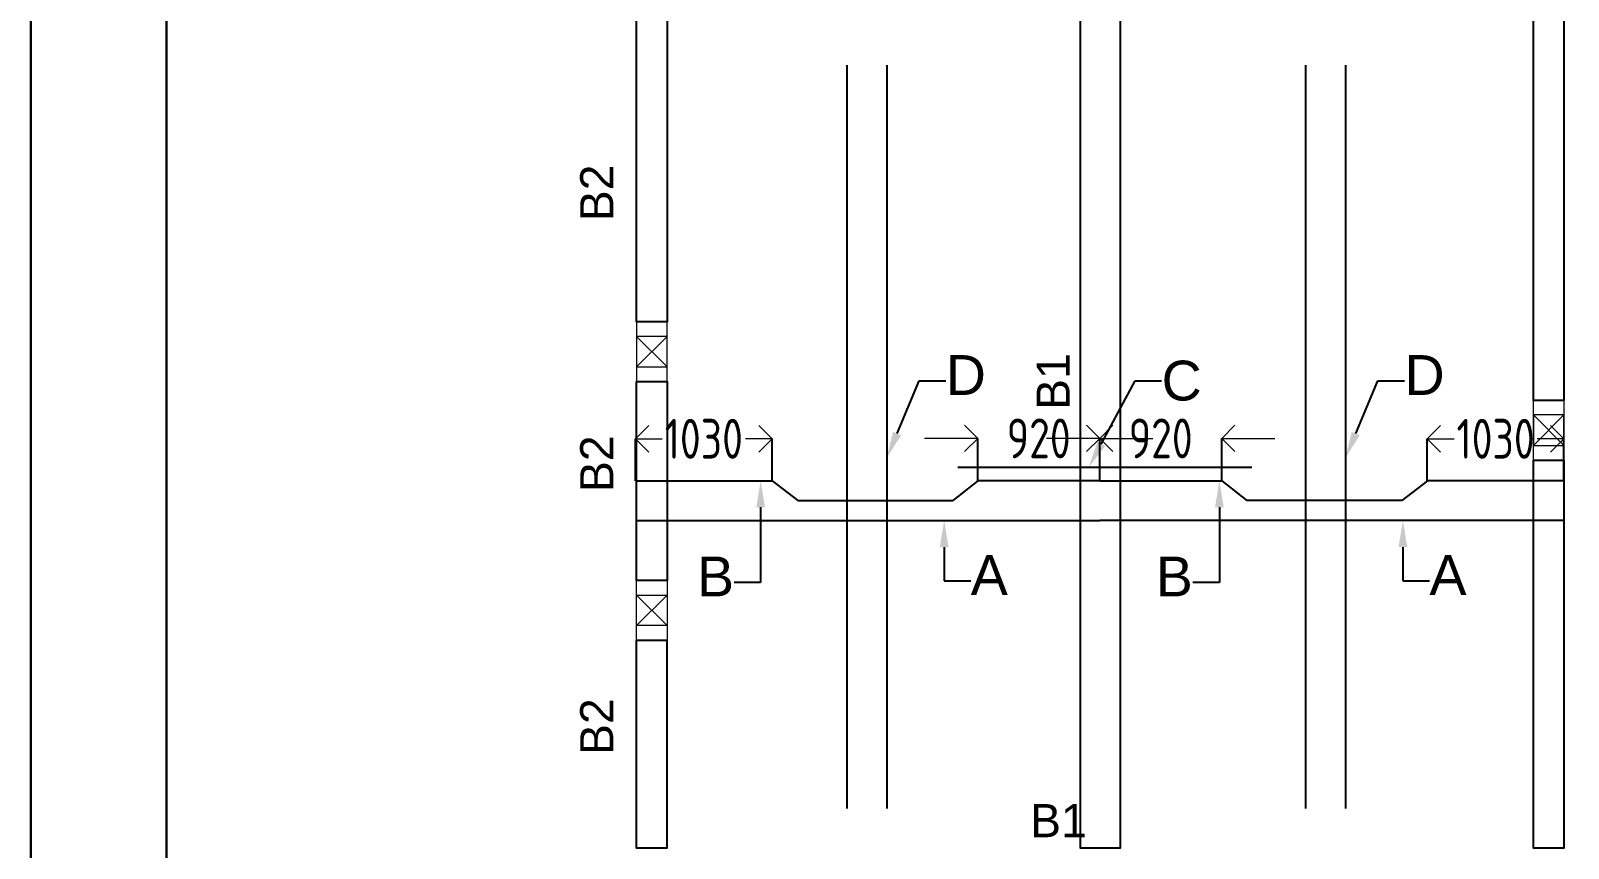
# Model space of a CAD drawing. Header units: inches. Extents: x -605 to 2991212, y -2872845 to 0.
# Drawn here: x 2822854 to 2834447, y -2274333 to -2268172 of the extents above; entities that cross this region are included whole.
import ezdxf
from ezdxf import colors
from ezdxf.entities.mleader import LeaderData, LeaderLine
from ezdxf.enums import TextEntityAlignment as Align
from ezdxf.math import Vec2, Vec3

# ---------------------------------------------------------------- set-up
doc = ezdxf.new("R2010")
doc.units = ezdxf.units.IN
doc.header["$LTSCALE"] = 600
doc.header["$MEASUREMENT"] = 0
for name, color, linetype, lineweight in [('PV_MASONRY', 10, 'Continuous', 0), ('rDIMension', 1, 'Continuous', 18), ('rRCC 2', 40, 'Continuous', 15), ('rREINF 1', 1, 'Continuous', 25), ('rSHEET', 2, 'Continuous', 30)]:
    doc.layers.add(name, color=color, linetype=linetype, lineweight=lineweight)
doc.styles.add('DIM', font='geniso.shx', dxfattribs={"width": 0.85})
doc.styles.get("Standard").update_dxf_attribs({"font": 'arial.ttf'})
doc.dimstyles.new('ST-100', dxfattribs={"dimscale": 100, "dimtxt": 2.5, "dimasz": 2, "dimexe": 0.18, "dimexo": 0.0625, "dimgap": 0.2, "dimtad": 0, "dimdec": 0, "dimzin": 0, "dimdsep": 46, "dimtxsty": 'DIM', "dimblk": 'OPEN90', "dimcen": 0.09, "dimclrd": 256, "dimclrt": 7, "dimadec": 0, "dimazin": 0, "dimtfac": 1, "dimtdec": 0, "dimtofl": 0, "dimtmove": 0, "dimatfit": 3, "dimldrblk": 'OPEN90', "dimfxl": 1, "dimtolj": 1, "dimtzin": 0, "dimlwd": -1, "dimarcsym": 0})

# ---------------------------------------------------------------- blocks, each defined once
blk = doc.blocks.new('_Open90')
at = {"color": 0, "linetype": 'ByBlock', "lineweight": -2}
for p, q in [((0, 0), (-1, 0)), ((-0.5, 0.5), (0, 0)), ((0, 0), (-0.5, -0.5))]:
    blk.add_line(p, q, dxfattribs=at)
blk = doc.blocks.new('*D1286')
at = {"layer": 'Defpoints', "color": 0, "linetype": 'ByBlock'}
for p in [(2828444, -2271247), (2827414, -2271563), (2828444, -2271563)]:
    blk.add_point(p, dxfattribs=at)
at = {"layer": 'rDIMension', "color": 0, "linetype": 'ByBlock', "lineweight": -2}
for p, q in [((2827414, -2271563), (2827414, -2271247)), ((2828444, -2271563), (2828444, -2271247))]:
    blk.add_line(p, q, dxfattribs=at)
at = {"layer": 'rDIMension'}
for p, q in [((2827614, -2271247), (2827616, -2271247)), ((2828244, -2271247), (2828243, -2271247))]:
    blk.add_line(p, q, dxfattribs=at)
at = {"layer": 'rDIMension', "linetype": 'ByBlock', "xscale": 200, "yscale": 200, "zscale": 200, "rotation": 180}
blk.add_blockref('_Open90', (2827414, -2271247), dxfattribs=at)
at = {"layer": 'rDIMension', "linetype": 'ByBlock', "xscale": 200, "yscale": 200, "zscale": 200}
blk.add_blockref('_Open90', (2828444, -2271247), dxfattribs=at)
at = {"layer": 'rDIMension', "color": 7, "linetype": 'ByBlock', "insert": (2827929, -2271247), "char_height": 300, "attachment_point": 5, "style": 'DIM'}
blk.add_mtext('\\A1;1030', dxfattribs=at)
blk = doc.blocks.new('*D1287')
at = {"layer": 'Defpoints', "color": 0, "linetype": 'ByBlock'}
for p in [(2830914, -2271244), (2829994, -2271563), (2830914, -2271563)]:
    blk.add_point(p, dxfattribs=at)
at = {"layer": 'rDIMension'}
for p, q in [((2829794, -2271244), (2829594, -2271244)), ((2831114, -2271244), (2831314, -2271244))]:
    blk.add_line(p, q, dxfattribs=at)
at = {"layer": 'rDIMension', "color": 0, "linetype": 'ByBlock', "lineweight": -2}
for p, q in [((2829994, -2271563), (2829994, -2271244)), ((2830914, -2271563), (2830914, -2271244))]:
    blk.add_line(p, q, dxfattribs=at)
at = {"layer": 'rDIMension', "linetype": 'ByBlock', "xscale": 200, "yscale": 200, "zscale": 200}
blk.add_blockref('_Open90', (2829994, -2271244), dxfattribs=at)
at = {"layer": 'rDIMension', "linetype": 'ByBlock', "xscale": 200, "yscale": 200, "zscale": 200, "rotation": 180}
blk.add_blockref('_Open90', (2830914, -2271244), dxfattribs=at)
at = {"layer": 'rDIMension', "color": 7, "linetype": 'ByBlock', "insert": (2830454, -2271244), "char_height": 300, "attachment_point": 5, "style": 'DIM'}
blk.add_mtext('\\A1;920', dxfattribs=at)
blk = doc.blocks.new('*D1288')
at = {"layer": 'Defpoints', "color": 0, "linetype": 'ByBlock'}
for p in [(2833384, -2271247), (2833384, -2271563), (2834414, -2271563)]:
    blk.add_point(p, dxfattribs=at)
at = {"layer": 'rDIMension', "color": 0, "linetype": 'ByBlock', "lineweight": -2}
for p, q in [((2833384, -2271563), (2833384, -2271247)), ((2834414, -2271563), (2834414, -2271247))]:
    blk.add_line(p, q, dxfattribs=at)
at = {"layer": 'rDIMension'}
for p, q in [((2833584, -2271247), (2833586, -2271247)), ((2834214, -2271247), (2834213, -2271247))]:
    blk.add_line(p, q, dxfattribs=at)
at = {"layer": 'rDIMension', "linetype": 'ByBlock', "xscale": 200, "yscale": 200, "zscale": 200, "rotation": 180}
blk.add_blockref('_Open90', (2833384, -2271247), dxfattribs=at)
at = {"layer": 'rDIMension', "linetype": 'ByBlock', "xscale": 200, "yscale": 200, "zscale": 200}
blk.add_blockref('_Open90', (2834414, -2271247), dxfattribs=at)
at = {"layer": 'rDIMension', "color": 7, "linetype": 'ByBlock', "insert": (2833899, -2271247), "char_height": 300, "attachment_point": 5, "style": 'DIM'}
blk.add_mtext('\\A1;1030', dxfattribs=at)
blk = doc.blocks.new('*D1289')
at = {"layer": 'Defpoints', "color": 0, "linetype": 'ByBlock'}
for p in [(2830914, -2271244), (2830914, -2271563), (2831834, -2271563)]:
    blk.add_point(p, dxfattribs=at)
at = {"layer": 'rDIMension'}
for p, q in [((2830714, -2271244), (2830514, -2271244)), ((2832034, -2271244), (2832234, -2271244))]:
    blk.add_line(p, q, dxfattribs=at)
at = {"layer": 'rDIMension', "color": 0, "linetype": 'ByBlock', "lineweight": -2}
for p, q in [((2830914, -2271563), (2830914, -2271244)), ((2831834, -2271563), (2831834, -2271244))]:
    blk.add_line(p, q, dxfattribs=at)
at = {"layer": 'rDIMension', "linetype": 'ByBlock', "xscale": 200, "yscale": 200, "zscale": 200}
blk.add_blockref('_Open90', (2830914, -2271244), dxfattribs=at)
at = {"layer": 'rDIMension', "linetype": 'ByBlock', "xscale": 200, "yscale": 200, "zscale": 200, "rotation": 180}
blk.add_blockref('_Open90', (2831834, -2271244), dxfattribs=at)
at = {"layer": 'rDIMension', "color": 7, "linetype": 'ByBlock', "insert": (2831374, -2271244), "char_height": 300, "attachment_point": 5, "style": 'DIM'}
blk.add_mtext('\\A1;920', dxfattribs=at)

msp = doc.modelspace()

# ---------------------------------------------------------------- linework, layer by layer
at = {"color": 1, "linetype": 'ByBlock'}
for points in [[(2827422.4, -2268032.5), (2827652.4, -2268032.5), (2827652.4, -2270364.9), (2827422.4, -2270364.9)], [(2830768.4, -2268032.5), (2831068.4, -2268032.5), (2831068.4, -2274332.5), (2830768.4, -2274332.5)], [(2834184.5, -2268032.5), (2834414.5, -2268032.5), (2834414.5, -2270957.5), (2834184.5, -2270957.5)], [(2827422.4, -2270814.9), (2827652.4, -2270814.9), (2827652.4, -2272314.9), (2827422.4, -2272314.9)], [(2834184.5, -2271407.5), (2834414.5, -2271407.5), (2834414.5, -2274332.5), (2834184.5, -2274332.5)], [(2827422.4, -2272765.1), (2827651.2, -2272765.1), (2827651.2, -2274332.5), (2827422.4, -2274332.5)]]:
    msp.add_lwpolyline(points, close=True, dxfattribs=at)
at = {"color": 4, "linetype": 'ByBlock'}
for points in [[(2829008, -2268431.1), (2829008, -2274032)], [(2829308, -2268431.1), (2829308, -2274032)], [(2832466.8, -2268431.1), (2832466.8, -2274032)], [(2832766.8, -2268431.1), (2832766.8, -2274032)], [(2832061.7, -2271462.7), (2829845.2, -2271462.7)], [(2827414.5, -2271562.7), (2828444.5, -2271562.7), (2828637.7, -2271712.7)], [(2830914.5, -2271562.7), (2829994.5, -2271562.7), (2829806.2, -2271712.7)], [(2830914.5, -2271562.7), (2831834.5, -2271562.7), (2832022.7, -2271712.7)], [(2834414.5, -2271562.7), (2833384.5, -2271562.7), (2833191.2, -2271712.7)], [(2828637.7, -2271712.7), (2829806.2, -2271712.7)], [(2833191.2, -2271712.7), (2832022.7, -2271712.7)], [(2827414.5, -2271862.7), (2830914.5, -2271862.7)], [(2834414.5, -2271862.7), (2830914.5, -2271862.7)]]:
    msp.add_lwpolyline(points, dxfattribs=at)
at = {"layer": 'PV_MASONRY'}
for p, q in [((2827652.3, -2270814.9), (2827422.4, -2270814.9)), ((2827652.4, -2272314.9), (2827422.4, -2272314.9))]:
    msp.add_line(p, q, dxfattribs=at)
at = {"layer": 'rRCC 2', "color": 6}
for p, q in [((2827652.4, -2270704.9), (2827422.4, -2270474.9)), ((2827422.4, -2270704.9), (2827652.4, -2270474.9)), ((2834414.5, -2271297.5), (2834184.5, -2271067.5)), ((2834184.5, -2271297.5), (2834414.5, -2271067.5)), ((2827652.4, -2272425.1), (2827422.4, -2272655.1)), ((2827422.4, -2272425.1), (2827652.4, -2272655.1))]:
    msp.add_line(p, q, dxfattribs=at)
for points in [[(2827422.4, -2270814.9), (2827652.4, -2270814.9), (2827652.4, -2270364.9), (2827422.4, -2270364.9)], [(2827652.4, -2270704.9), (2827652.4, -2270474.9), (2827422.4, -2270474.9), (2827422.4, -2270704.9)], [(2834184.5, -2270957.5), (2834414.5, -2270957.5), (2834414.5, -2271407.5), (2834184.5, -2271407.5)], [(2834414.5, -2271297.5), (2834414.5, -2271067.5), (2834184.5, -2271067.5), (2834184.5, -2271297.5)], [(2827422.4, -2272315.1), (2827652.4, -2272315.1), (2827652.4, -2272765.1), (2827422.4, -2272765.1)], [(2827652.4, -2272425.1), (2827652.4, -2272655.1), (2827422.4, -2272655.1), (2827422.4, -2272425.1)]]:
    msp.add_lwpolyline(points, close=True, dxfattribs=at)
at = {"layer": 'rSHEET'}
msp.add_lwpolyline([(2899023.7, -2338408.5), (2899023.7, -2230682.9), (2822854, -2230682.9), (2822854, -2338408.5)], close=True, dxfattribs=at)
msp.add_lwpolyline([(2897999.7, -2336613), (2897999.7, -2232478.3, 0.4142136), (2897230.2, -2231708.9), (2824647.5, -2231708.9, 0.4142136), (2823878.1, -2232478.3), (2823878.1, -2336613, 0.4142136), (2824647.5, -2337382.5), (2897230.2, -2337382.5, 0.4142136)], format="xyb", close=True, dxfattribs=at)

# ---------------------------------------------------------------- texts
at = {"layer": 'rRCC 2'}
for s, p in [('B2', (2827121.8, -2269394)), ('B1', (2830563.1, -2270815.8)), ('B2', (2827121.8, -2271435.1)), ('B2', (2827121.8, -2273416.1))]:
    msp.add_text(s, height=250, rotation=90, dxfattribs=at).set_placement(p, align=Align.MIDDLE_CENTER)
msp.add_text('B1', height=250, dxfattribs=at).set_placement((2830603.1, -2274124.6), align=Align.MIDDLE_CENTER)

# ---------------------------------------------------------------- dimensions: what is measured, and where the dimension line sits
at = {"layer": 'rDIMension', "color": 1, "linetype": 'ByBlock'}
dim = msp.add_linear_dim(base=(2828444.5, -2271246.9), p1=(2827414.5, -2271562.7), p2=(2828444.5, -2271562.7), dimstyle='ST-100', override={"dimtxt": 3, "dimasz": 2, "dimexe": 0, "dimexo": 0, "dimtmove": 1, "dimfxl": 1.25, "dimtfillclr": 256, "dimarcsym": 2}, dxfattribs=at)
dim.commit()
dim.dimension.update_dxf_attribs({"geometry": '*D1286', "text_midpoint": (2827929.5, -2271246.9), "dimtype": 160})
dim = msp.add_linear_dim(base=(2830914.5, -2271244.3), p1=(2829994.5, -2271562.7), p2=(2830914.5, -2271562.7), dimstyle='ST-100', override={"dimtxt": 3, "dimexe": 0, "dimexo": 0, "dimtmove": 1, "dimfxl": 1.25, "dimtfillclr": 256, "dimarcsym": 2}, dxfattribs=at)
dim.commit()
dim.dimension.update_dxf_attribs({"geometry": '*D1287', "text_midpoint": (2830454.5, -2271244.3)})
dim = msp.add_linear_dim(base=(2830914.5, -2271244.3), p1=(2831834.5, -2271562.7), p2=(2830914.5, -2271562.7), angle=180, dimstyle='ST-100', override={"dimtxt": 3, "dimexe": 0, "dimexo": 0, "dimtmove": 1, "dimfxl": 1.25, "dimtfillclr": 256, "dimarcsym": 2}, dxfattribs=at)
dim.commit()
dim.dimension.update_dxf_attribs({"geometry": '*D1289', "text_midpoint": (2831374.5, -2271244.3)})
dim = msp.add_linear_dim(base=(2833384.5, -2271246.9), p1=(2834414.5, -2271562.7), p2=(2833384.5, -2271562.7), angle=180, dimstyle='ST-100', override={"dimtxt": 3, "dimasz": 2, "dimexe": 0, "dimexo": 0, "dimtmove": 1, "dimfxl": 1.25, "dimtfillclr": 256, "dimarcsym": 2}, dxfattribs=at)
dim.commit()
dim.dimension.update_dxf_attribs({"geometry": '*D1288', "text_midpoint": (2833899.5, -2271246.9), "dimtype": 160})

# ---------------------------------------------------------------- leaders
at = {"layer": 'rREINF 1', "color": 3, "linetype": 'ByBlock'}
ml = msp.add_multileader_mtext('Standard', dxfattribs=at)
ml.set_content('D', color=3)
ml.set_leader_properties()
ml.build(insert=Vec2(0, 0))
ml.multileader.update_dxf_attribs({"text_top_attachment_type": 0, "text_bottom_attachment_type": 0, "dogleg_length": 200, "arrow_head_size": 200})
ctx = ml.context
ctx.base_point, ctx.char_height, ctx.arrow_head_size, ctx.landing_gap_size, ctx.plane_origin = Vec3(2829753.3, -2270810.8), 300, 200, 0.09, Vec3(2828937.7, -2271713.3)
notes = []
notes.append((ctx, [(0, (1, 1, 0), (2829553.3, -2270810.8), (1, 0), 200, [(0, [(2829308, -2271392.2)], 256, [])])]))
ctx.mtext.insert, ctx.mtext.flow_direction = Vec3(2829753.4, -2270616.4), 5
ml = msp.add_multileader_mtext('Standard', dxfattribs=at)
ml.set_content('C', color=3)
ml.set_leader_properties()
ml.build(insert=Vec2(0, 0))
ml.multileader.update_dxf_attribs({"text_top_attachment_type": 0, "text_bottom_attachment_type": 0, "dogleg_length": 200, "arrow_head_size": 200})
ctx = ml.context
ctx.base_point, ctx.char_height, ctx.arrow_head_size, ctx.landing_gap_size, ctx.plane_origin = Vec3(2831380.8, -2270810.8), 300, 200, 0.09, Vec3(2830409.9, -2271713.3)
notes.append((ctx, [(0, (1, 1, 0), (2831180.8, -2270810.8), (1, 0), 200, [(0, [(2830831.3, -2271462.7)], 256, [])])]))
ctx.mtext.insert, ctx.mtext.flow_direction = Vec3(2831380.9, -2270658.3), 5
ml = msp.add_multileader_mtext('Standard', dxfattribs=at)
ml.set_content('D', color=3)
ml.set_leader_properties()
ml.build(insert=Vec2(0, 0))
ml.multileader.update_dxf_attribs({"text_top_attachment_type": 0, "text_bottom_attachment_type": 0, "dogleg_length": 200, "arrow_head_size": 200})
ctx = ml.context
ctx.base_point, ctx.char_height, ctx.arrow_head_size, ctx.landing_gap_size, ctx.plane_origin = Vec3(2833212.2, -2270810.8), 300, 200, 0.09, Vec3(2832396.6, -2271713.3)
notes.append((ctx, [(0, (1, 1, 0), (2833012.2, -2270810.8), (1, 0), 200, [(0, [(2832766.8, -2271392.2)], 256, [])])]))
ctx.mtext.insert, ctx.mtext.flow_direction = Vec3(2833212.3, -2270616.4), 5
ml = msp.add_multileader_mtext('Standard', dxfattribs=at)
ml.set_content('B', color=3)
ml.set_leader_properties()
ml.build(insert=Vec2(0, 0))
ml.multileader.update_dxf_attribs({"text_top_attachment_type": 0, "text_bottom_attachment_type": 0, "dogleg_length": 200, "arrow_head_size": 200})
ctx = ml.context
ctx.base_point, ctx.char_height, ctx.arrow_head_size, ctx.landing_gap_size, ctx.plane_origin = Vec3(2827930.9, -2272329), 300, 200, 0.09, Vec3(2828391.8, -2271735.8)
ctx.text_align_type = 2
notes.append((ctx, [(0, (1, 1, 0), (2828357.6, -2272329), (-1, 0), 200, [(0, [(2828357.6, -2271562.7)], 256, [])])]))
ctx.mtext.insert, ctx.mtext.alignment, ctx.mtext.flow_direction = Vec3(2828157.5, -2272134.6), 3, 5
ml = msp.add_multileader_mtext('Standard', dxfattribs=at)
ml.set_content('B', color=3)
ml.set_leader_properties()
ml.build(insert=Vec2(0, 0))
ml.multileader.update_dxf_attribs({"text_top_attachment_type": 0, "text_bottom_attachment_type": 0, "dogleg_length": 200, "arrow_head_size": 200})
ctx = ml.context
ctx.base_point, ctx.char_height, ctx.arrow_head_size, ctx.landing_gap_size, ctx.plane_origin = Vec3(2831389.7, -2272329), 300, 200, 0.09, Vec3(2831850.6, -2271735.8)
ctx.text_align_type = 2
notes.append((ctx, [(0, (1, 1, 0), (2831816.5, -2272329), (-1, 0), 200, [(0, [(2831816.5, -2271562.7)], 256, [])])]))
ctx.mtext.insert, ctx.mtext.alignment, ctx.mtext.flow_direction = Vec3(2831616.4, -2272134.6), 3, 5
ml = msp.add_multileader_mtext('Standard', dxfattribs=at)
ml.set_content('A', color=3)
ml.set_leader_properties()
ml.build(insert=Vec2(0, 0))
ml.multileader.update_dxf_attribs({"text_top_attachment_type": 0, "text_bottom_attachment_type": 0, "dogleg_length": 200, "arrow_head_size": 200})
ctx = ml.context
ctx.base_point, ctx.char_height, ctx.arrow_head_size, ctx.landing_gap_size, ctx.plane_origin = Vec3(2829941.6, -2272317.9), 300, 200, 0.09, Vec3(2829895, -2271724.7)
notes.append((ctx, [(0, (1, 1, 0), (2829741.6, -2272317.9), (1, 0), 200, [(0, [(2829741.6, -2271862.7)], 256, [])])]))
ctx.mtext.insert, ctx.mtext.flow_direction = Vec3(2829941.7, -2272123.5), 5
ml = msp.add_multileader_mtext('Standard', dxfattribs=at)
ml.set_content('A', color=3)
ml.set_leader_properties()
ml.build(insert=Vec2(0, 0))
ml.multileader.update_dxf_attribs({"text_top_attachment_type": 0, "text_bottom_attachment_type": 0, "dogleg_length": 200, "arrow_head_size": 200})
ctx = ml.context
ctx.base_point, ctx.char_height, ctx.arrow_head_size, ctx.landing_gap_size, ctx.plane_origin = Vec3(2833400.4, -2272317.9), 300, 200, 0.09, Vec3(2833353.8, -2271724.7)
notes.append((ctx, [(0, (1, 1, 0), (2833200.4, -2272317.9), (1, 0), 200, [(0, [(2833200.4, -2271862.7)], 256, [])])]))
ctx.mtext.insert, ctx.mtext.flow_direction = Vec3(2833400.5, -2272123.5), 5
for ctx, leaders in notes:
    for number, flags, end, landing, length, lines in leaders:
        leader = LeaderData()
        leader.index, (leader.has_last_leader_line, leader.has_dogleg_vector, leader.attachment_direction) = number, flags
        leader.last_leader_point, leader.dogleg_vector, leader.dogleg_length = Vec3(end), Vec3(landing), length
        for number, points, colour, breaks in lines:
            line = LeaderLine()
            line.index, line.vertices, line.color, line.breaks = number, Vec3.list(points), colors.encode_raw_color(colour), breaks
            leader.lines.append(line)
        ctx.leaders.append(leader)

doc.saveas('drawing.dxf')
